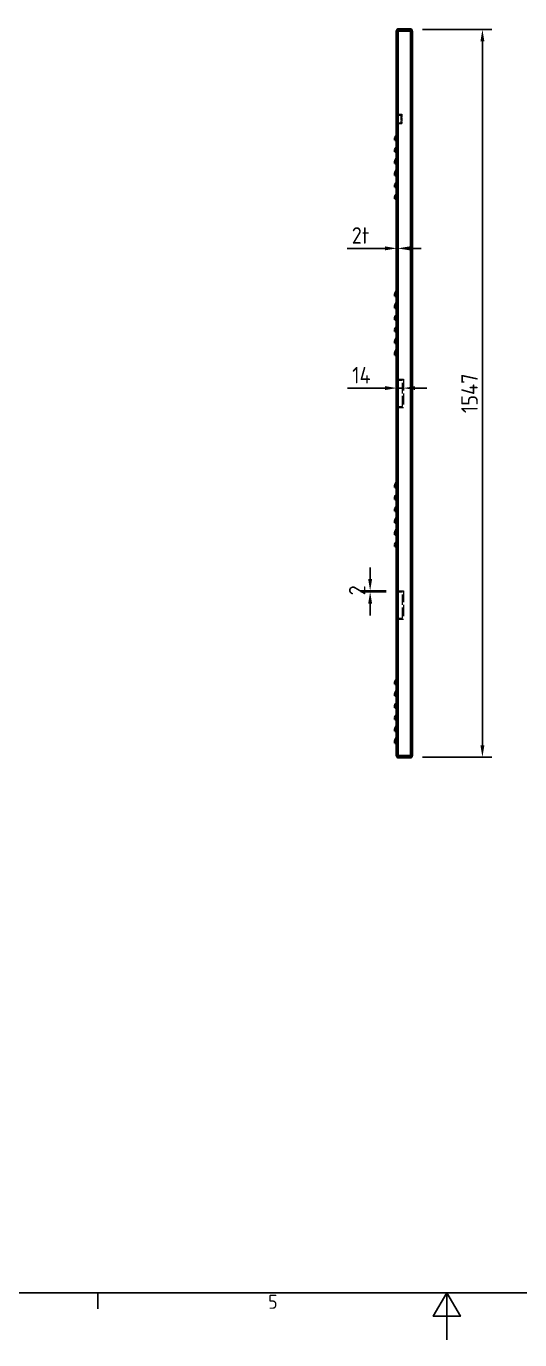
# Model space of a CAD drawing. Header units: millimetres. Extents: x 0 to 51860, y 0 to 5940.
# Drawn here: x 21189 to 22239, y 0 to 2793 of the extents above; entities that cross this region are included whole.
import ezdxf

# ---------------------------------------------------------------- set-up
doc = ezdxf.new("R2010")
doc.units = ezdxf.units.MM
doc.header["$LTSCALE"] = 10
doc.linetypes.add('DASHED', pattern=[0.2067, 0.1654, -0.0413])
for name, color, linetype, lineweight in [('가려진 것(ISO)', 2, 'DASHED', 18), ('가려진 좁은 것(ISO)', 2, 'DASHED', 18), ('가시적인 것(ISO)', 3, 'Continuous', 40), ('가시적인 좁은 것(ISO)', 3, 'Continuous', 35), ('경계(ISO)', 7, 'Continuous', 25), ('기호(ISO)', 5, 'Continuous', 25), ('치수(ISO)', 2, 'Continuous', 25)]:
    doc.layers.add(name, color=color, linetype=linetype, lineweight=lineweight)
doc.styles.add('문자 텍스트_PSTEK_POSCO', font='isocp.shx')
doc.styles.add('치수 텍스트_PSTEK_POSCO', font='isocp.shx')
doc.dimstyles.new('치수_PSTEK_POSCO', dxfattribs={"dimscale": 10, "dimtxt": 3.5, "dimasz": 2.5, "dimexe": 2, "dimexo": 2.5, "dimgap": 1, "dimtad": 1, "dimrnd": 1e-08, "dimdsep": 46, "dimtxsty": '치수 텍스트_PSTEK_POSCO', "dimcen": 0.09, "dimdle": 10, "dimclrd": 7, "dimclre": 7, "dimclrt": 2, "dimadec": 1, "dimazin": 2, "dimtfac": 1, "dimtmove": 0, "dimatfit": 3, "dimfxl": 0, "dimtolj": 1, "dimlwd": -1, "dimlwe": -1, "dimarcsym": 0})
doc.dimstyles.new('치수_PSTEK_POSCO$7', dxfattribs={"dimscale": 10, "dimtxt": 3.5, "dimasz": 2.5, "dimexe": 2, "dimexo": 2.5, "dimgap": 1, "dimtad": 1, "dimrnd": 1e-08, "dimdsep": 46, "dimtxsty": '치수 텍스트_PSTEK_POSCO', "dimcen": 0.09, "dimdle": 10, "dimclrd": 7, "dimclre": 7, "dimclrt": 2, "dimadec": 1, "dimazin": 2, "dimtfac": 1, "dimtmove": 0, "dimatfit": 3, "dimfxl": 0, "dimtolj": 1, "dimlwd": -1, "dimlwe": -1, "dimarcsym": 0})

# ---------------------------------------------------------------- blocks, each defined once
blk = doc.blocks.new('*D166')
at = {"layer": 'Defpoints', "color": 0}
for p in [(22007.5, 2785.8), (22007.5, 1238.8), (22159.7, 1238.8)]:
    blk.add_point(p, dxfattribs=at)
at = {"layer": '치수(ISO)', "color": 7}
for p, q in [((22032.5, 2785.8), (22179.7, 2785.8)), ((22159.7, 2760.8), (22159.7, 1263.8)), ((22032.5, 1238.8), (22179.7, 1238.8))]:
    blk.add_line(p, q, dxfattribs=at)
for points in [[(22155.5, 2760.8), (22163.9, 2760.8), (22159.7, 2785.8)], [(22155.5, 1263.8), (22163.9, 1263.8), (22159.7, 1238.8)]]:
    blk.add_solid(points, dxfattribs=at)
at = {"layer": '치수(ISO)', "color": 2, "insert": (22132.2, 1970.3), "char_height": 35, "attachment_point": 4, "rotation": 90, "style": '치수 텍스트_PSTEK_POSCO'}
blk.add_mtext('\\A1;1547', dxfattribs=at)
blk = doc.blocks.new('*D167')
at = {"layer": 'Defpoints', "color": 0}
for p in [(21977.6, 2031.5), (21977.6, 2023.5), (21991.6, 2031.5)]:
    blk.add_point(p, dxfattribs=at)
at = {"layer": '치수(ISO)', "color": 7}
for p, q in [((21952.6, 2023.5), (21872.6, 2023.5)), ((21991.6, 2023.5), (21977.6, 2023.5)), ((22016.6, 2023.5), (22041.6, 2023.5))]:
    blk.add_line(p, q, dxfattribs=at)
for points in [[(21952.6, 2027.7), (21952.6, 2019.4), (21977.6, 2023.5)], [(22016.6, 2027.7), (22016.6, 2019.4), (21991.6, 2023.5)]]:
    blk.add_solid(points, dxfattribs=at)
at = {"layer": '치수(ISO)', "color": 2, "insert": (21882.6, 2051), "char_height": 35, "attachment_point": 4, "style": '치수 텍스트_PSTEK_POSCO'}
blk.add_mtext('\\A1;14', dxfattribs=at)
blk = doc.blocks.new('*D189')
at = {"layer": 'Defpoints', "color": 0}
for p in [(21977.6, 2318.6), (21979.6, 2320.6), (21979.6, 2318.6)]:
    blk.add_point(p, dxfattribs=at)
at = {"layer": '치수(ISO)', "color": 7}
for p, q in [((21952.6, 2320.6), (21871.7, 2320.6)), ((21979.6, 2320.6), (21977.6, 2320.6)), ((22004.6, 2320.6), (22029.6, 2320.6))]:
    blk.add_line(p, q, dxfattribs=at)
for points in [[(21952.6, 2324.8), (21952.6, 2316.5), (21977.6, 2320.6)], [(22004.6, 2324.8), (22004.6, 2316.5), (21979.6, 2320.6)]]:
    blk.add_solid(points, dxfattribs=at)
at = {"layer": '치수(ISO)', "color": 2, "insert": (21881.7, 2348.1), "char_height": 35, "attachment_point": 4, "style": '치수 텍스트_PSTEK_POSCO'}
blk.add_mtext('\\A1;2t', dxfattribs=at)
blk = doc.blocks.new('*D193')
at = {"layer": 'Defpoints', "color": 0}
for p in [(21920.8, 1592.3), (21979.6, 1592.3), (21979.6, 1590.3)]:
    blk.add_point(p, dxfattribs=at)
at = {"layer": '치수(ISO)', "color": 7}
for p, q in [((21920.8, 1617.3), (21920.8, 1642.3)), ((21954.6, 1592.3), (21900.8, 1592.3)), ((21920.8, 1590.3), (21920.8, 1592.3)), ((21954.6, 1590.3), (21900.8, 1590.3)), ((21920.8, 1565.3), (21920.8, 1540.3))]:
    blk.add_line(p, q, dxfattribs=at)
for points in [[(21916.7, 1617.3), (21925, 1617.3), (21920.8, 1592.3)], [(21916.7, 1565.3), (21925, 1565.3), (21920.8, 1590.3)]]:
    blk.add_solid(points, dxfattribs=at)
at = {"layer": '치수(ISO)', "color": 2, "insert": (21893.3, 1582.8), "char_height": 35, "attachment_point": 4, "rotation": 90, "style": '치수 텍스트_PSTEK_POSCO'}
blk.add_mtext('\\A1;2', dxfattribs=at)

msp = doc.modelspace()

# ---------------------------------------------------------------- linework, layer by layer
at = {"layer": '가려진 것(ISO)', "ltscale": 13.087873}
msp.add_line((21979.5921, 2783.3297), (21979.5921, 1241.3297), dxfattribs=at)
at = {"layer": '가려진 것(ISO)', "ltscale": 0.376937}
for p, q in [((22007.5921, 2783.7152), (22007.5921, 2782.3155)), ((22007.5921, 1240.9442), (22007.5921, 1242.3439))]:
    msp.add_line(p, q, dxfattribs=at)
at = {"layer": '가려진 것(ISO)', "ltscale": 0.155887}
for p, q in [((22007.5921, 2782.3155), (22008.4111, 2782.3155)), ((22007.5921, 1242.3439), (22008.4111, 1242.3439))]:
    msp.add_line(p, q, dxfattribs=at)
at = {"layer": '가려진 것(ISO)', "ltscale": 13.070656}
msp.add_line((22007.5921, 1242.3439), (22007.5921, 2782.3155), dxfattribs=at)
at = {"layer": '가려진 것(ISO)', "ltscale": 0.380839}
for p, q in [((22007.5921, 2770.8297), (22009.5921, 2770.8297)), ((22007.5921, 2769.4155), (22009.5921, 2769.4155)), ((21977.5921, 2550.8297), (21978.7921, 2550.8297)), ((21977.5921, 2525.8297), (21978.7921, 2525.8297)), ((21977.5921, 2500.8297), (21978.7921, 2500.8297)), ((21977.5921, 2475.8297), (21978.7921, 2475.8297)), ((21977.5921, 2450.8297), (21978.7921, 2450.8297)), ((21977.5921, 2425.8297), (21978.7921, 2425.8297)), ((21977.5921, 2218.8297), (21978.7921, 2218.8297)), ((21977.5921, 2193.8297), (21978.7921, 2193.8297)), ((21977.5921, 2168.8297), (21978.7921, 2168.8297)), ((21977.5921, 2143.8297), (21978.7921, 2143.8297)), ((21977.5921, 2118.8297), (21978.7921, 2118.8297)), ((21977.5921, 2093.8297), (21978.7921, 2093.8297)), ((21977.5921, 1811.8297), (21978.7921, 1811.8297)), ((21977.5921, 1786.8297), (21978.7921, 1786.8297)), ((21977.5921, 1761.8297), (21978.7921, 1761.8297)), ((21977.5921, 1736.8297), (21978.7921, 1736.8297)), ((21977.5921, 1711.8297), (21978.7921, 1711.8297)), ((21977.5921, 1686.8297), (21978.7921, 1686.8297)), ((21977.5921, 1393.8297), (21978.7921, 1393.8297)), ((21977.5921, 1368.8297), (21978.7921, 1368.8297)), ((21977.5921, 1343.8297), (21978.7921, 1343.8297)), ((21977.5921, 1318.8297), (21978.7921, 1318.8297)), ((21977.5921, 1293.8297), (21978.7921, 1293.8297)), ((21977.5921, 1268.8297), (21978.7921, 1268.8297)), ((22007.5921, 1255.2439), (22009.5921, 1255.2439)), ((22007.5921, 1253.8297), (22009.5921, 1253.8297))]:
    msp.add_line(p, q, dxfattribs=at)
at = {"layer": '가려진 것(ISO)', "ltscale": 0.224852}
for p, q in [((22008.4111, 2782.3155), (22009.5921, 2782.3155)), ((22008.4111, 1242.3439), (22009.5921, 1242.3439))]:
    msp.add_line(p, q, dxfattribs=at)
at = {"layer": '가려진 것(ISO)', "ltscale": 0.53863}
for p, q in [((21979.5921, 2673.5797), (21977.5921, 2675.5797)), ((21979.5921, 2661.0797), (21977.5921, 2659.0797)), ((21979.5921, 2023.5797), (21977.5921, 2025.5797)), ((21979.5921, 2011.0797), (21977.5921, 2009.0797)), ((21979.5921, 1373.5797), (21977.5921, 1375.5797)), ((21979.5921, 1361.0797), (21977.5921, 1359.0797))]:
    msp.add_line(p, q, dxfattribs=at)
at = {"layer": '가려진 것(ISO)', "ltscale": 1.637939}
for p, q in [((21979.5921, 2605.8297), (21988.1921, 2605.8297)), ((21979.5921, 2585.8297), (21988.1921, 2585.8297))]:
    msp.add_line(p, q, dxfattribs=at)
at = {"layer": '가려진 것(ISO)', "ltscale": 1.333188}
for p, q in [((21979.5921, 2604.2297), (21986.5921, 2604.2297)), ((21979.5921, 2587.4297), (21986.5921, 2587.4297))]:
    msp.add_line(p, q, dxfattribs=at)
at = {"layer": '가려진 것(ISO)', "ltscale": 3.19979}
msp.add_line((21986.5921, 2587.4297), (21986.5921, 2604.2297), dxfattribs=at)
at = {"layer": '가려진 것(ISO)', "ltscale": 0.304651}
for p, q in [((21988.1921, 2597.8297), (21986.5921, 2597.8297)), ((21986.5921, 2597.4507), (21988.1921, 2597.4507)), ((21986.5921, 2594.2087), (21988.1921, 2594.2087)), ((21986.5921, 2593.8297), (21988.1921, 2593.8297))]:
    msp.add_line(p, q, dxfattribs=at)
at = {"layer": '가려진 것(ISO)', "ltscale": 3.809293}
msp.add_line((21988.1921, 2605.8297), (21988.1921, 2585.8297), dxfattribs=at)
at = {"layer": '가려진 것(ISO)', "ltscale": 1.196656}
for p, q in [((21975.5921, 2554.8297), (21975.5921, 2550.8297)), ((21975.5921, 2529.8297), (21975.5921, 2525.8297)), ((21975.5921, 2504.8297), (21975.5921, 2500.8297)), ((21975.5921, 2479.8297), (21975.5921, 2475.8297)), ((21975.5921, 2454.8297), (21975.5921, 2450.8297)), ((21975.5921, 2429.8297), (21975.5921, 2425.8297)), ((21975.5921, 2222.8297), (21975.5921, 2218.8297)), ((21975.5921, 2197.8297), (21975.5921, 2193.8297)), ((21975.5921, 2172.8297), (21975.5921, 2168.8297)), ((21975.5921, 2147.8297), (21975.5921, 2143.8297)), ((21975.5921, 2122.8297), (21975.5921, 2118.8297)), ((21975.5921, 2097.8297), (21975.5921, 2093.8297)), ((21975.5921, 1815.8297), (21975.5921, 1811.8297)), ((21975.5921, 1790.8297), (21975.5921, 1786.8297)), ((21975.5921, 1765.8297), (21975.5921, 1761.8297)), ((21975.5921, 1740.8297), (21975.5921, 1736.8297)), ((21975.5921, 1715.8297), (21975.5921, 1711.8297)), ((21975.5921, 1690.8297), (21975.5921, 1686.8297)), ((21975.5921, 1397.8297), (21975.5921, 1393.8297)), ((21975.5921, 1372.8297), (21975.5921, 1368.8297)), ((21975.5921, 1347.8297), (21975.5921, 1343.8297)), ((21975.5921, 1322.8297), (21975.5921, 1318.8297)), ((21975.5921, 1297.8297), (21975.5921, 1293.8297)), ((21975.5921, 1272.8297), (21975.5921, 1268.8297))]:
    msp.add_line(p, q, dxfattribs=at)
at = {"layer": '가려진 것(ISO)', "ltscale": 0.761779}
for p, q in [((21976.3921, 2557.2297), (21978.7921, 2560.4297)), ((21976.3921, 2532.2297), (21978.7921, 2535.4297)), ((21976.3921, 2507.2297), (21978.7921, 2510.4297)), ((21976.3921, 2482.2297), (21978.7921, 2485.4297)), ((21976.3921, 2457.2297), (21978.7921, 2460.4297)), ((21976.3921, 2432.2297), (21978.7921, 2435.4297)), ((21976.3921, 2225.2297), (21978.7921, 2228.4297)), ((21976.3921, 2200.2297), (21978.7921, 2203.4297)), ((21976.3921, 2175.2297), (21978.7921, 2178.4297)), ((21976.3921, 2150.2297), (21978.7921, 2153.4297)), ((21976.3921, 2125.2297), (21978.7921, 2128.4297)), ((21976.3921, 2100.2297), (21978.7921, 2103.4297)), ((21976.3921, 1818.2297), (21978.7921, 1821.4297)), ((21976.3921, 1793.2297), (21978.7921, 1796.4297)), ((21976.3921, 1768.2297), (21978.7921, 1771.4297)), ((21976.3921, 1743.2297), (21978.7921, 1746.4297)), ((21976.3921, 1718.2297), (21978.7921, 1721.4297)), ((21976.3921, 1693.2297), (21978.7921, 1696.4297)), ((21976.3921, 1400.2297), (21978.7921, 1403.4297)), ((21976.3921, 1375.2297), (21978.7921, 1378.4297)), ((21976.3921, 1350.2297), (21978.7921, 1353.4297)), ((21976.3921, 1325.2297), (21978.7921, 1328.4297)), ((21976.3921, 1300.2297), (21978.7921, 1303.4297)), ((21976.3921, 1275.2297), (21978.7921, 1278.4297))]:
    msp.add_line(p, q, dxfattribs=at)
at = {"layer": '가려진 것(ISO)', "ltscale": 0.49017}
for p, q in [((21978.7921, 2550.8297), (21979.5921, 2550.8297)), ((21978.7921, 2525.8297), (21979.5921, 2525.8297)), ((21978.7921, 2500.8297), (21979.5921, 2500.8297)), ((21978.7921, 2475.8297), (21979.5921, 2475.8297)), ((21978.7921, 2450.8297), (21979.5921, 2450.8297)), ((21978.7921, 2425.8297), (21979.5921, 2425.8297)), ((21978.7921, 2218.8297), (21979.5921, 2218.8297)), ((21978.7921, 2193.8297), (21979.5921, 2193.8297)), ((21978.7921, 2168.8297), (21979.5921, 2168.8297)), ((21978.7921, 2143.8297), (21979.5921, 2143.8297)), ((21978.7921, 2118.8297), (21979.5921, 2118.8297)), ((21978.7921, 2093.8297), (21979.5921, 2093.8297)), ((21978.7921, 1811.8297), (21979.5921, 1811.8297)), ((21978.7921, 1786.8297), (21979.5921, 1786.8297)), ((21978.7921, 1761.8297), (21979.5921, 1761.8297)), ((21978.7921, 1736.8297), (21979.5921, 1736.8297)), ((21978.7921, 1711.8297), (21979.5921, 1711.8297)), ((21978.7921, 1686.8297), (21979.5921, 1686.8297)), ((21978.7921, 1393.8297), (21979.5921, 1393.8297)), ((21978.7921, 1368.8297), (21979.5921, 1368.8297)), ((21978.7921, 1343.8297), (21979.5921, 1343.8297)), ((21978.7921, 1318.8297), (21979.5921, 1318.8297)), ((21978.7921, 1293.8297), (21979.5921, 1293.8297)), ((21978.7921, 1268.8297), (21979.5921, 1268.8297))]:
    msp.add_line(p, q, dxfattribs=at)
at = {"layer": '가려진 것(ISO)', "ltscale": 2.285536}
for p, q in [((21979.5921, 2042.3297), (21991.5921, 2042.3297)), ((21979.5921, 1982.3297), (21991.5921, 1982.3297)), ((21979.5921, 1592.3297), (21991.5921, 1592.3297)), ((21979.5921, 1532.3297), (21991.5921, 1532.3297))]:
    msp.add_line(p, q, dxfattribs=at)
at = {"layer": '가려진 것(ISO)', "ltscale": 1.904597}
for p, q in [((21979.5921, 2040.3297), (21989.5921, 2040.3297)), ((21979.5921, 1984.3297), (21989.5921, 1984.3297)), ((21979.5921, 1590.3297), (21989.5921, 1590.3297)), ((21979.5921, 1534.3297), (21989.5921, 1534.3297))]:
    msp.add_line(p, q, dxfattribs=at)
at = {"layer": '가려진 것(ISO)', "ltscale": 13.546203}
for p, q in [((21989.5921, 1984.3297), (21989.5921, 2040.3297)), ((21989.5921, 1534.3297), (21989.5921, 1590.3297))]:
    msp.add_line(p, q, dxfattribs=at)
at = {"layer": '가려진 것(ISO)', "ltscale": 14.513788}
for p, q in [((21991.5921, 2042.3297), (21991.5921, 1982.3297)), ((21991.5921, 1592.3297), (21991.5921, 1532.3297))]:
    msp.add_line(p, q, dxfattribs=at)
at = {"layer": '가려진 것(ISO)', "ltscale": 0.49017}
for centre, start, end in [((21979.5921, 2554.8297), 143.1301024, 180), ((21975.5921, 2562.8297), 323.1301024, 0), ((21979.5921, 2529.8297), 143.1301024, 180), ((21975.5921, 2537.8297), 323.1301024, 0), ((21979.5921, 2504.8297), 143.1301024, 180), ((21975.5921, 2512.8297), 323.1301024, 0), ((21975.5921, 2487.8297), 323.1301024, 0), ((21979.5921, 2479.8297), 143.1301024, 180), ((21975.5921, 2462.8297), 323.1301024, 0), ((21979.5921, 2454.8297), 143.1301024, 180), ((21979.5921, 2429.8297), 143.1301024, 180), ((21975.5921, 2437.8297), 323.1301024, 0), ((21979.5921, 2222.8297), 143.1301024, 180), ((21975.5921, 2230.8297), 323.1301024, 0), ((21979.5921, 2197.8297), 143.1301024, 180), ((21975.5921, 2205.8297), 323.1301024, 0), ((21975.5921, 2180.8297), 323.1301024, 0), ((21979.5921, 2172.8297), 143.1301024, 180), ((21975.5921, 2155.8297), 323.1301024, 0), ((21979.5921, 2147.8297), 143.1301024, 180), ((21979.5921, 2122.8297), 143.1301024, 180), ((21975.5921, 2130.8297), 323.1301024, 0), ((21979.5921, 2097.8297), 143.1301024, 180), ((21975.5921, 2105.8297), 323.1301024, 0), ((21979.5921, 1815.8297), 143.1301024, 180), ((21975.5921, 1823.8297), 323.1301024, 0), ((21979.5921, 1790.8297), 143.1301024, 180), ((21975.5921, 1798.8297), 323.1301024, 0), ((21979.5921, 1765.8297), 143.1301024, 180), ((21975.5921, 1773.8297), 323.1301024, 0), ((21979.5921, 1740.8297), 143.1301024, 180), ((21975.5921, 1748.8297), 323.1301024, 0), ((21979.5921, 1715.8297), 143.1301024, 180), ((21975.5921, 1723.8297), 323.1301024, 0), ((21979.5921, 1690.8297), 143.1301024, 180), ((21975.5921, 1698.8297), 323.1301024, 0), ((21979.5921, 1397.8297), 143.1301024, 180), ((21975.5921, 1405.8297), 323.1301024, 0), ((21979.5921, 1372.8297), 143.1301024, 180), ((21975.5921, 1380.8297), 323.1301024, 0), ((21979.5921, 1347.8297), 143.1301024, 180), ((21975.5921, 1355.8297), 323.1301024, 0), ((21979.5921, 1322.8297), 143.1301024, 180), ((21975.5921, 1330.8297), 323.1301024, 0), ((21979.5921, 1297.8297), 143.1301024, 180), ((21975.5921, 1305.8297), 323.1301024, 0), ((21979.5921, 1272.8297), 143.1301024, 180), ((21975.5921, 1280.8297), 323.1301024, 0)]:
    msp.add_arc(centre, 4, start, end, dxfattribs=at)
at = {"layer": '가려진 것(ISO)', "ltscale": 0.276442}
for points in [[(22007.4921, 2783.759), (22007.5445, 2783.2778), (22007.5921, 2782.7967), (22007.5921, 2782.3155)], [(22007.4921, 1240.9004), (22007.5445, 1241.3816), (22007.5921, 1241.8628), (22007.5921, 1242.3439)]]:
    msp.add_open_spline(points, degree=3, dxfattribs=at)
at = {"layer": '가려진 좁은 것(ISO)', "ltscale": 1.91471}
for p, q in [((21976.3921, 2557.2297), (21976.3921, 2550.8297)), ((21976.3921, 2532.2297), (21976.3921, 2525.8297)), ((21976.3921, 2507.2297), (21976.3921, 2500.8297)), ((21976.3921, 2482.2297), (21976.3921, 2475.8297)), ((21976.3921, 2457.2297), (21976.3921, 2450.8297)), ((21976.3921, 2432.2297), (21976.3921, 2425.8297)), ((21976.3921, 2225.2297), (21976.3921, 2218.8297)), ((21976.3921, 2200.2297), (21976.3921, 2193.8297)), ((21976.3921, 2175.2297), (21976.3921, 2168.8297)), ((21976.3921, 2150.2297), (21976.3921, 2143.8297)), ((21976.3921, 2125.2297), (21976.3921, 2118.8297)), ((21976.3921, 2100.2297), (21976.3921, 2093.8297)), ((21976.3921, 1818.2297), (21976.3921, 1811.8297)), ((21976.3921, 1793.2297), (21976.3921, 1786.8297)), ((21976.3921, 1768.2297), (21976.3921, 1761.8297)), ((21976.3921, 1743.2297), (21976.3921, 1736.8297)), ((21976.3921, 1718.2297), (21976.3921, 1711.8297)), ((21976.3921, 1693.2297), (21976.3921, 1686.8297)), ((21976.3921, 1400.2297), (21976.3921, 1393.8297)), ((21976.3921, 1375.2297), (21976.3921, 1368.8297)), ((21976.3921, 1350.2297), (21976.3921, 1343.8297)), ((21976.3921, 1325.2297), (21976.3921, 1318.8297)), ((21976.3921, 1300.2297), (21976.3921, 1293.8297)), ((21976.3921, 1275.2297), (21976.3921, 1268.8297))]:
    msp.add_line(p, q, dxfattribs=at)
at = {"layer": '가려진 좁은 것(ISO)', "ltscale": 2.872115}
for p, q in [((21978.7921, 2560.4297), (21978.7921, 2550.8297)), ((21978.7921, 2535.4297), (21978.7921, 2525.8297)), ((21978.7921, 2510.4297), (21978.7921, 2500.8297)), ((21978.7921, 2485.4297), (21978.7921, 2475.8297)), ((21978.7921, 2460.4297), (21978.7921, 2450.8297)), ((21978.7921, 2435.4297), (21978.7921, 2425.8297)), ((21978.7921, 2228.4297), (21978.7921, 2218.8297)), ((21978.7921, 2203.4297), (21978.7921, 2193.8297)), ((21978.7921, 2178.4297), (21978.7921, 2168.8297)), ((21978.7921, 2153.4297), (21978.7921, 2143.8297)), ((21978.7921, 2128.4297), (21978.7921, 2118.8297)), ((21978.7921, 2103.4297), (21978.7921, 2093.8297)), ((21978.7921, 1821.4297), (21978.7921, 1811.8297)), ((21978.7921, 1796.4297), (21978.7921, 1786.8297)), ((21978.7921, 1771.4297), (21978.7921, 1761.8297)), ((21978.7921, 1746.4297), (21978.7921, 1736.8297)), ((21978.7921, 1721.4297), (21978.7921, 1711.8297)), ((21978.7921, 1696.4297), (21978.7921, 1686.8297)), ((21978.7921, 1403.4297), (21978.7921, 1393.8297)), ((21978.7921, 1378.4297), (21978.7921, 1368.8297)), ((21978.7921, 1353.4297), (21978.7921, 1343.8297)), ((21978.7921, 1328.4297), (21978.7921, 1318.8297)), ((21978.7921, 1303.4297), (21978.7921, 1293.8297)), ((21978.7921, 1278.4297), (21978.7921, 1268.8297))]:
    msp.add_line(p, q, dxfattribs=at)
at = {"layer": '가시적인 것(ISO)'}
for p, q in [((21980.0921, 2783.3297), (21977.5921, 2783.3297)), ((21977.5921, 1241.3297), (21977.5921, 2783.3297)), ((22007.4921, 2785.8297), (21980.0921, 2785.8297)), ((21980.0921, 2783.8297), (21980.0921, 2785.8297)), ((21980.0921, 2783.8297), (22007.4921, 2783.8297)), ((21980.0921, 2783.759), (22007.4921, 2783.759)), ((21980.0921, 2783.3297), (21980.0921, 2783.759)), ((22007.4921, 2783.8297), (22007.4921, 2785.8297)), ((22007.5921, 2783.7297), (22007.5921, 2783.7152)), ((22007.5921, 2783.7297), (22008.4111, 2783.7297)), ((22008.4111, 2783.7297), (22009.5921, 2783.7297)), ((22009.5921, 2782.3155), (22009.5921, 2783.7297)), ((22009.5921, 2782.3155), (22009.5921, 1242.3439)), ((21973.5921, 2554.8297), (21973.5921, 2550.8297)), ((21974.7921, 2550.8297), (21973.5921, 2550.8297)), ((21977.1921, 2561.6297), (21974.7921, 2558.4297)), ((21974.7921, 2550.8297), (21977.1921, 2550.8297)), ((21977.1921, 2550.8297), (21977.5921, 2550.8297)), ((21973.5921, 2529.8297), (21973.5921, 2525.8297)), ((21974.7921, 2525.8297), (21973.5921, 2525.8297)), ((21977.1921, 2536.6297), (21974.7921, 2533.4297)), ((21974.7921, 2525.8297), (21977.1921, 2525.8297)), ((21977.1921, 2525.8297), (21977.5921, 2525.8297)), ((21973.5921, 2504.8297), (21973.5921, 2500.8297)), ((21974.7921, 2500.8297), (21973.5921, 2500.8297)), ((21977.1921, 2511.6297), (21974.7921, 2508.4297)), ((21974.7921, 2500.8297), (21977.1921, 2500.8297)), ((21977.1921, 2486.6297), (21974.7921, 2483.4297)), ((21977.1921, 2500.8297), (21977.5921, 2500.8297)), ((21973.5921, 2479.8297), (21973.5921, 2475.8297)), ((21974.7921, 2475.8297), (21973.5921, 2475.8297)), ((21974.7921, 2475.8297), (21977.1921, 2475.8297)), ((21977.1921, 2461.6297), (21974.7921, 2458.4297)), ((21977.1921, 2475.8297), (21977.5921, 2475.8297)), ((21973.5921, 2454.8297), (21973.5921, 2450.8297)), ((21974.7921, 2450.8297), (21973.5921, 2450.8297)), ((21974.7921, 2450.8297), (21977.1921, 2450.8297)), ((21977.1921, 2436.6297), (21974.7921, 2433.4297)), ((21977.1921, 2450.8297), (21977.5921, 2450.8297)), ((21973.5921, 2429.8297), (21973.5921, 2425.8297)), ((21974.7921, 2425.8297), (21973.5921, 2425.8297)), ((21974.7921, 2425.8297), (21977.1921, 2425.8297)), ((21977.1921, 2425.8297), (21977.5921, 2425.8297)), ((21973.5921, 2222.8297), (21973.5921, 2218.8297)), ((21974.7921, 2218.8297), (21973.5921, 2218.8297)), ((21977.1921, 2229.6297), (21974.7921, 2226.4297)), ((21974.7921, 2218.8297), (21977.1921, 2218.8297)), ((21977.1921, 2218.8297), (21977.5921, 2218.8297)), ((21973.5921, 2197.8297), (21973.5921, 2193.8297)), ((21974.7921, 2193.8297), (21973.5921, 2193.8297)), ((21977.1921, 2204.6297), (21974.7921, 2201.4297)), ((21974.7921, 2193.8297), (21977.1921, 2193.8297)), ((21977.1921, 2179.6297), (21974.7921, 2176.4297)), ((21977.1921, 2193.8297), (21977.5921, 2193.8297)), ((21973.5921, 2172.8297), (21973.5921, 2168.8297)), ((21974.7921, 2168.8297), (21973.5921, 2168.8297)), ((21974.7921, 2168.8297), (21977.1921, 2168.8297)), ((21977.1921, 2154.6297), (21974.7921, 2151.4297)), ((21977.1921, 2168.8297), (21977.5921, 2168.8297)), ((21973.5921, 2147.8297), (21973.5921, 2143.8297)), ((21974.7921, 2143.8297), (21973.5921, 2143.8297)), ((21973.5921, 2122.8297), (21973.5921, 2118.8297)), ((21974.7921, 2143.8297), (21977.1921, 2143.8297)), ((21977.1921, 2129.6297), (21974.7921, 2126.4297)), ((21977.1921, 2143.8297), (21977.5921, 2143.8297)), ((21974.7921, 2118.8297), (21973.5921, 2118.8297)), ((21973.5921, 2097.8297), (21973.5921, 2093.8297)), ((21974.7921, 2118.8297), (21977.1921, 2118.8297)), ((21977.1921, 2104.6297), (21974.7921, 2101.4297)), ((21977.1921, 2118.8297), (21977.5921, 2118.8297)), ((21974.7921, 2093.8297), (21973.5921, 2093.8297)), ((21974.7921, 2093.8297), (21977.1921, 2093.8297)), ((21977.1921, 2093.8297), (21977.5921, 2093.8297)), ((21973.5921, 1815.8297), (21973.5921, 1811.8297)), ((21977.1921, 1822.6297), (21974.7921, 1819.4297)), ((21974.7921, 1811.8297), (21973.5921, 1811.8297)), ((21973.5921, 1790.8297), (21973.5921, 1786.8297)), ((21974.7921, 1811.8297), (21977.1921, 1811.8297)), ((21977.1921, 1797.6297), (21974.7921, 1794.4297)), ((21977.1921, 1811.8297), (21977.5921, 1811.8297)), ((21974.7921, 1786.8297), (21973.5921, 1786.8297)), ((21973.5921, 1765.8297), (21973.5921, 1761.8297)), ((21974.7921, 1761.8297), (21973.5921, 1761.8297)), ((21974.7921, 1786.8297), (21977.1921, 1786.8297)), ((21977.1921, 1772.6297), (21974.7921, 1769.4297)), ((21974.7921, 1761.8297), (21977.1921, 1761.8297)), ((21977.1921, 1786.8297), (21977.5921, 1786.8297)), ((21977.1921, 1761.8297), (21977.5921, 1761.8297)), ((21973.5921, 1740.8297), (21973.5921, 1736.8297)), ((21974.7921, 1736.8297), (21973.5921, 1736.8297)), ((21977.1921, 1747.6297), (21974.7921, 1744.4297)), ((21974.7921, 1736.8297), (21977.1921, 1736.8297)), ((21977.1921, 1736.8297), (21977.5921, 1736.8297)), ((21973.5921, 1715.8297), (21973.5921, 1711.8297)), ((21974.7921, 1711.8297), (21973.5921, 1711.8297)), ((21977.1921, 1722.6297), (21974.7921, 1719.4297)), ((21974.7921, 1711.8297), (21977.1921, 1711.8297)), ((21977.1921, 1711.8297), (21977.5921, 1711.8297)), ((21973.5921, 1690.8297), (21973.5921, 1686.8297)), ((21974.7921, 1686.8297), (21973.5921, 1686.8297)), ((21977.1921, 1697.6297), (21974.7921, 1694.4297)), ((21974.7921, 1686.8297), (21977.1921, 1686.8297)), ((21977.1921, 1686.8297), (21977.5921, 1686.8297)), ((21973.5921, 1397.8297), (21973.5921, 1393.8297)), ((21977.1921, 1404.6297), (21974.7921, 1401.4297)), ((21974.7921, 1393.8297), (21973.5921, 1393.8297)), ((21973.5921, 1372.8297), (21973.5921, 1368.8297)), ((21974.7921, 1368.8297), (21973.5921, 1368.8297)), ((21974.7921, 1393.8297), (21977.1921, 1393.8297)), ((21977.1921, 1379.6297), (21974.7921, 1376.4297)), ((21974.7921, 1368.8297), (21977.1921, 1368.8297)), ((21977.1921, 1393.8297), (21977.5921, 1393.8297)), ((21977.1921, 1368.8297), (21977.5921, 1368.8297)), ((21973.5921, 1347.8297), (21973.5921, 1343.8297)), ((21974.7921, 1343.8297), (21973.5921, 1343.8297)), ((21977.1921, 1354.6297), (21974.7921, 1351.4297)), ((21974.7921, 1343.8297), (21977.1921, 1343.8297)), ((21977.1921, 1343.8297), (21977.5921, 1343.8297)), ((21973.5921, 1322.8297), (21973.5921, 1318.8297)), ((21974.7921, 1318.8297), (21973.5921, 1318.8297)), ((21977.1921, 1329.6297), (21974.7921, 1326.4297)), ((21974.7921, 1318.8297), (21977.1921, 1318.8297)), ((21977.1921, 1318.8297), (21977.5921, 1318.8297)), ((21973.5921, 1297.8297), (21973.5921, 1293.8297)), ((21974.7921, 1293.8297), (21973.5921, 1293.8297)), ((21977.1921, 1304.6297), (21974.7921, 1301.4297)), ((21974.7921, 1293.8297), (21977.1921, 1293.8297)), ((21977.1921, 1293.8297), (21977.5921, 1293.8297)), ((21973.5921, 1272.8297), (21973.5921, 1268.8297)), ((21974.7921, 1268.8297), (21973.5921, 1268.8297)), ((21977.1921, 1279.6297), (21974.7921, 1276.4297)), ((21974.7921, 1268.8297), (21977.1921, 1268.8297)), ((21977.1921, 1268.8297), (21977.5921, 1268.8297)), ((21977.5921, 1241.3297), (21980.0921, 1241.3297)), ((21980.0921, 1240.9004), (21980.0921, 1241.3297)), ((22007.4921, 1240.9004), (21980.0921, 1240.9004)), ((21980.0921, 1240.8297), (22007.4921, 1240.8297)), ((21980.0921, 1240.8297), (21980.0921, 1238.8297)), ((21980.0921, 1238.8297), (22007.4921, 1238.8297)), ((22007.4921, 1238.8297), (22007.4921, 1240.8297)), ((22007.5921, 1240.9297), (22007.5921, 1240.9442)), ((22007.5921, 1240.9297), (22008.4111, 1240.9297)), ((22008.4111, 1240.9297), (22009.5921, 1240.9297)), ((22009.5921, 1240.9297), (22009.5921, 1242.3439))]:
    msp.add_line(p, q, dxfattribs=at)
for centre, radius, start, end in [((21980.0921, 2783.3297), 2.5, 90, 180), ((21980.0921, 2783.3297), 0.5, 90, 180), ((21979.5921, 2554.8297), 6, 143.1301024, 180), ((21975.5921, 2562.8297), 2, 323.1301024, 0), ((21979.5921, 2529.8297), 6, 143.1301024, 180), ((21975.5921, 2537.8297), 2, 323.1301024, 0), ((21979.5921, 2504.8297), 6, 143.1301024, 180), ((21975.5921, 2512.8297), 2, 323.1301024, 0), ((21975.5921, 2487.8297), 2, 323.1301024, 0), ((21979.5921, 2479.8297), 6, 143.1301024, 180), ((21979.5921, 2454.8297), 6, 143.1301024, 180), ((21975.5921, 2462.8297), 2, 323.1301024, 0), ((21979.5921, 2429.8297), 6, 143.1301024, 180), ((21975.5921, 2437.8297), 2, 323.1301024, 0), ((21979.5921, 2222.8297), 6, 143.1301024, 180), ((21975.5921, 2230.8297), 2, 323.1301024, 0), ((21979.5921, 2197.8297), 6, 143.1301024, 180), ((21975.5921, 2205.8297), 2, 323.1301024, 0), ((21975.5921, 2180.8297), 2, 323.1301024, 0), ((21979.5921, 2172.8297), 6, 143.1301024, 180), ((21979.5921, 2147.8297), 6, 143.1301024, 180), ((21975.5921, 2155.8297), 2, 323.1301024, 0), ((21979.5921, 2122.8297), 6, 143.1301024, 180), ((21975.5921, 2130.8297), 2, 323.1301024, 0), ((21979.5921, 2097.8297), 6, 143.1301024, 180), ((21975.5921, 2105.8297), 2, 323.1301024, 0), ((21979.5921, 1815.8297), 6, 143.1301024, 180), ((21975.5921, 1823.8297), 2, 323.1301024, 0), ((21979.5921, 1790.8297), 6, 143.1301024, 180), ((21975.5921, 1798.8297), 2, 323.1301024, 0), ((21979.5921, 1765.8297), 6, 143.1301024, 180), ((21975.5921, 1773.8297), 2, 323.1301024, 0), ((21979.5921, 1740.8297), 6, 143.1301024, 180), ((21975.5921, 1748.8297), 2, 323.1301024, 0), ((21979.5921, 1715.8297), 6, 143.1301024, 180), ((21975.5921, 1723.8297), 2, 323.1301024, 0), ((21979.5921, 1690.8297), 6, 143.1301024, 180), ((21975.5921, 1698.8297), 2, 323.1301024, 0), ((21979.5921, 1397.8297), 6, 143.1301024, 180), ((21975.5921, 1405.8297), 2, 323.1301024, 0), ((21979.5921, 1372.8297), 6, 143.1301024, 180), ((21975.5921, 1380.8297), 2, 323.1301024, 0), ((21979.5921, 1347.8297), 6, 143.1301024, 180), ((21975.5921, 1355.8297), 2, 323.1301024, 0), ((21979.5921, 1322.8297), 6, 143.1301024, 180), ((21975.5921, 1330.8297), 2, 323.1301024, 0), ((21979.5921, 1297.8297), 6, 143.1301024, 180), ((21975.5921, 1305.8297), 2, 323.1301024, 0), ((21979.5921, 1272.8297), 6, 143.1301024, 180), ((21975.5921, 1280.8297), 2, 323.1301024, 0), ((21980.0921, 1241.3297), 2.5, 180, 270), ((21980.0921, 1241.3297), 0.5, 180, 270)]:
    msp.add_arc(centre, radius, start, end, dxfattribs=at)
for points in [[(22009.5921, 2783.7297), (22009.5921, 2784.544), (22009.0721, 2785.3349), (22008.3246, 2785.6577), (22008.0626, 2785.7708), (22007.7774, 2785.8297), (22007.4921, 2785.8297)], [(22007.4921, 2783.759), (22008.3063, 2783.4027), (22009.0973, 2783.0464), (22009.42, 2782.6901), (22009.5332, 2782.5652), (22009.5921, 2782.4404), (22009.5921, 2782.3155)], [(22009.5921, 1242.3439), (22009.5921, 1241.9876), (22009.0721, 1241.6313), (22008.3246, 1241.275), (22008.0626, 1241.1502), (22007.7774, 1241.0253), (22007.4921, 1240.9004)], [(22007.4921, 1238.8297), (22008.3063, 1238.8297), (22009.0973, 1239.3497), (22009.42, 1240.0972), (22009.5332, 1240.3592), (22009.5921, 1240.6444), (22009.5921, 1240.9297)]]:
    msp.add_open_spline(points, degree=3, knots=[0, 0, 0, 0, 1.163178271, 1.163178271, 1.163178271, 1.570796327, 1.570796327, 1.570796327, 1.570796327], dxfattribs=at)
for points in [[(22007.4921, 2783.8297), (22007.5445, 2783.8297), (22007.5921, 2783.7821), (22007.5921, 2783.7297)], [(22007.4921, 1240.8297), (22007.5445, 1240.8297), (22007.5921, 1240.8774), (22007.5921, 1240.9297)]]:
    msp.add_open_spline(points, degree=3, dxfattribs=at)
at = {"layer": '가시적인 좁은 것(ISO)'}
for p, q in [((21980.0921, 2783.3297), (21980.0921, 1241.3297)), ((22007.4921, 1240.9004), (22007.4921, 2783.759)), ((21974.7921, 2558.4297), (21974.7921, 2550.8297)), ((21977.1921, 2561.6297), (21977.1921, 2550.8297)), ((21974.7921, 2533.4297), (21974.7921, 2525.8297)), ((21977.1921, 2536.6297), (21977.1921, 2525.8297)), ((21974.7921, 2508.4297), (21974.7921, 2500.8297)), ((21977.1921, 2511.6297), (21977.1921, 2500.8297)), ((21977.1921, 2486.6297), (21977.1921, 2475.8297)), ((21974.7921, 2483.4297), (21974.7921, 2475.8297)), ((21974.7921, 2458.4297), (21974.7921, 2450.8297)), ((21977.1921, 2461.6297), (21977.1921, 2450.8297)), ((21974.7921, 2433.4297), (21974.7921, 2425.8297)), ((21977.1921, 2436.6297), (21977.1921, 2425.8297)), ((21974.7921, 2226.4297), (21974.7921, 2218.8297)), ((21977.1921, 2229.6297), (21977.1921, 2218.8297)), ((21974.7921, 2201.4297), (21974.7921, 2193.8297)), ((21977.1921, 2204.6297), (21977.1921, 2193.8297)), ((21977.1921, 2179.6297), (21977.1921, 2168.8297)), ((21974.7921, 2176.4297), (21974.7921, 2168.8297)), ((21974.7921, 2151.4297), (21974.7921, 2143.8297)), ((21977.1921, 2154.6297), (21977.1921, 2143.8297)), ((21974.7921, 2126.4297), (21974.7921, 2118.8297)), ((21977.1921, 2129.6297), (21977.1921, 2118.8297)), ((21974.7921, 2101.4297), (21974.7921, 2093.8297)), ((21977.1921, 2104.6297), (21977.1921, 2093.8297)), ((21974.7921, 1819.4297), (21974.7921, 1811.8297)), ((21977.1921, 1822.6297), (21977.1921, 1811.8297)), ((21974.7921, 1794.4297), (21974.7921, 1786.8297)), ((21977.1921, 1797.6297), (21977.1921, 1786.8297)), ((21974.7921, 1769.4297), (21974.7921, 1761.8297)), ((21977.1921, 1772.6297), (21977.1921, 1761.8297)), ((21974.7921, 1744.4297), (21974.7921, 1736.8297)), ((21977.1921, 1747.6297), (21977.1921, 1736.8297)), ((21974.7921, 1719.4297), (21974.7921, 1711.8297)), ((21977.1921, 1722.6297), (21977.1921, 1711.8297)), ((21974.7921, 1694.4297), (21974.7921, 1686.8297)), ((21977.1921, 1697.6297), (21977.1921, 1686.8297)), ((21974.7921, 1401.4297), (21974.7921, 1393.8297)), ((21977.1921, 1404.6297), (21977.1921, 1393.8297)), ((21974.7921, 1376.4297), (21974.7921, 1368.8297)), ((21977.1921, 1379.6297), (21977.1921, 1368.8297)), ((21974.7921, 1351.4297), (21974.7921, 1343.8297)), ((21977.1921, 1354.6297), (21977.1921, 1343.8297)), ((21974.7921, 1326.4297), (21974.7921, 1318.8297)), ((21977.1921, 1329.6297), (21977.1921, 1318.8297)), ((21974.7921, 1301.4297), (21974.7921, 1293.8297)), ((21977.1921, 1304.6297), (21977.1921, 1293.8297)), ((21974.7921, 1276.4297), (21974.7921, 1268.8297)), ((21977.1921, 1279.6297), (21977.1921, 1268.8297))]:
    msp.add_line(p, q, dxfattribs=at)
at = {"layer": '경계(ISO)'}
msp.add_line((21341.5385, 100), (21341.5385, 66), dxfattribs=at)
at = {"layer": '경계(ISO)', "flags": 128}
for points in [[(19214.0385, 100), (19214.0385, 4100), (24954.0387, 4100), (24954.0387, 100), (19214.0385, 100)], [(22084.0386, 0), (22084.0386, 100), (22055.1711, 50), (22112.9061, 50), (22084.0386, 100)]]:
    msp.add_lwpolyline(points, dxfattribs=at)

# ---------------------------------------------------------------- texts
at = {"layer": '경계(ISO)', "color": 2, "insert": (21704.2339, 65.7139), "char_height": 30, "attachment_point": 7, "style": '문자 텍스트_PSTEK_POSCO'}
msp.add_mtext('5', dxfattribs=at)

# ---------------------------------------------------------------- dimensions: what is measured, and where the dimension line sits
at = {"layer": '치수(ISO)', "color": 7}
for base, p1, p2, angle, override, picture, middle in [((22159.7082, 1238.8297), (22007.4921, 2785.8297), (22007.4921, 1238.8297), 90, {"dimdec": 2, "dimtp": 0, "dimtm": 0, "dimtdec": 2, "dimtofl": 0, "dimatfit": 1}, '*D166', (22159.7082, 2012.3297)), ((21977.5921, 2023.5271), (21991.5921, 2031.5221), (21977.5921, 2031.5221), 180, {"dimdec": 2, "dimse1": 1, "dimse2": 1, "dimtp": 0, "dimtm": 0, "dimtdec": 2, "dimtofl": 1, "dimatfit": 1}, '*D167', (21900.0921, 2023.5271)), ((21920.8449, 1592.3297), (21979.5921, 1590.3297), (21979.5921, 1592.3297), 270, {"dimdec": 2, "dimtp": 0, "dimtm": 0, "dimtdec": 2, "dimtofl": 1, "dimatfit": 1}, '*D193', (21920.8449, 1591.3297))]:
    dim = msp.add_linear_dim(base=base, p1=p1, p2=p2, angle=angle, dimstyle='치수_PSTEK_POSCO', override=override, dxfattribs=at)
    dim.commit()
    dim.dimension.update_dxf_attribs({"geometry": picture, "text_midpoint": middle, "dimtype": 160})
dim = msp.add_linear_dim(base=(21979.5921, 2320.6209), p1=(21977.5921, 2318.6498), p2=(21979.5921, 2318.6498), text='<>t', dimstyle='치수_PSTEK_POSCO', override={"dimdec": 2, "dimse1": 1, "dimse2": 1, "dimtp": 0, "dimtm": 0, "dimtdec": 2, "dimtofl": 1, "dimatfit": 1}, dxfattribs=at)
dim.commit()
dim.dimension.update_dxf_attribs({"geometry": '*D189', "text_midpoint": (21899.6477, 2320.6209), "dimtype": 160})

# ---------------------------------------------------------------- leaders
at = {"layer": '기호(ISO)', "color": 7, "annotation_type": 0, "has_hookline": 1, "hookline_direction": 0, "text_width": 902.8322}
msp.add_leader([(20132.5409, 2673.5636), (20367.423, 2931.1094), (20392.423, 2931.1094)], dimstyle='치수_PSTEK_POSCO$7', override={"dimtad": 0}, dxfattribs=at)

doc.saveas('drawing.dxf')
